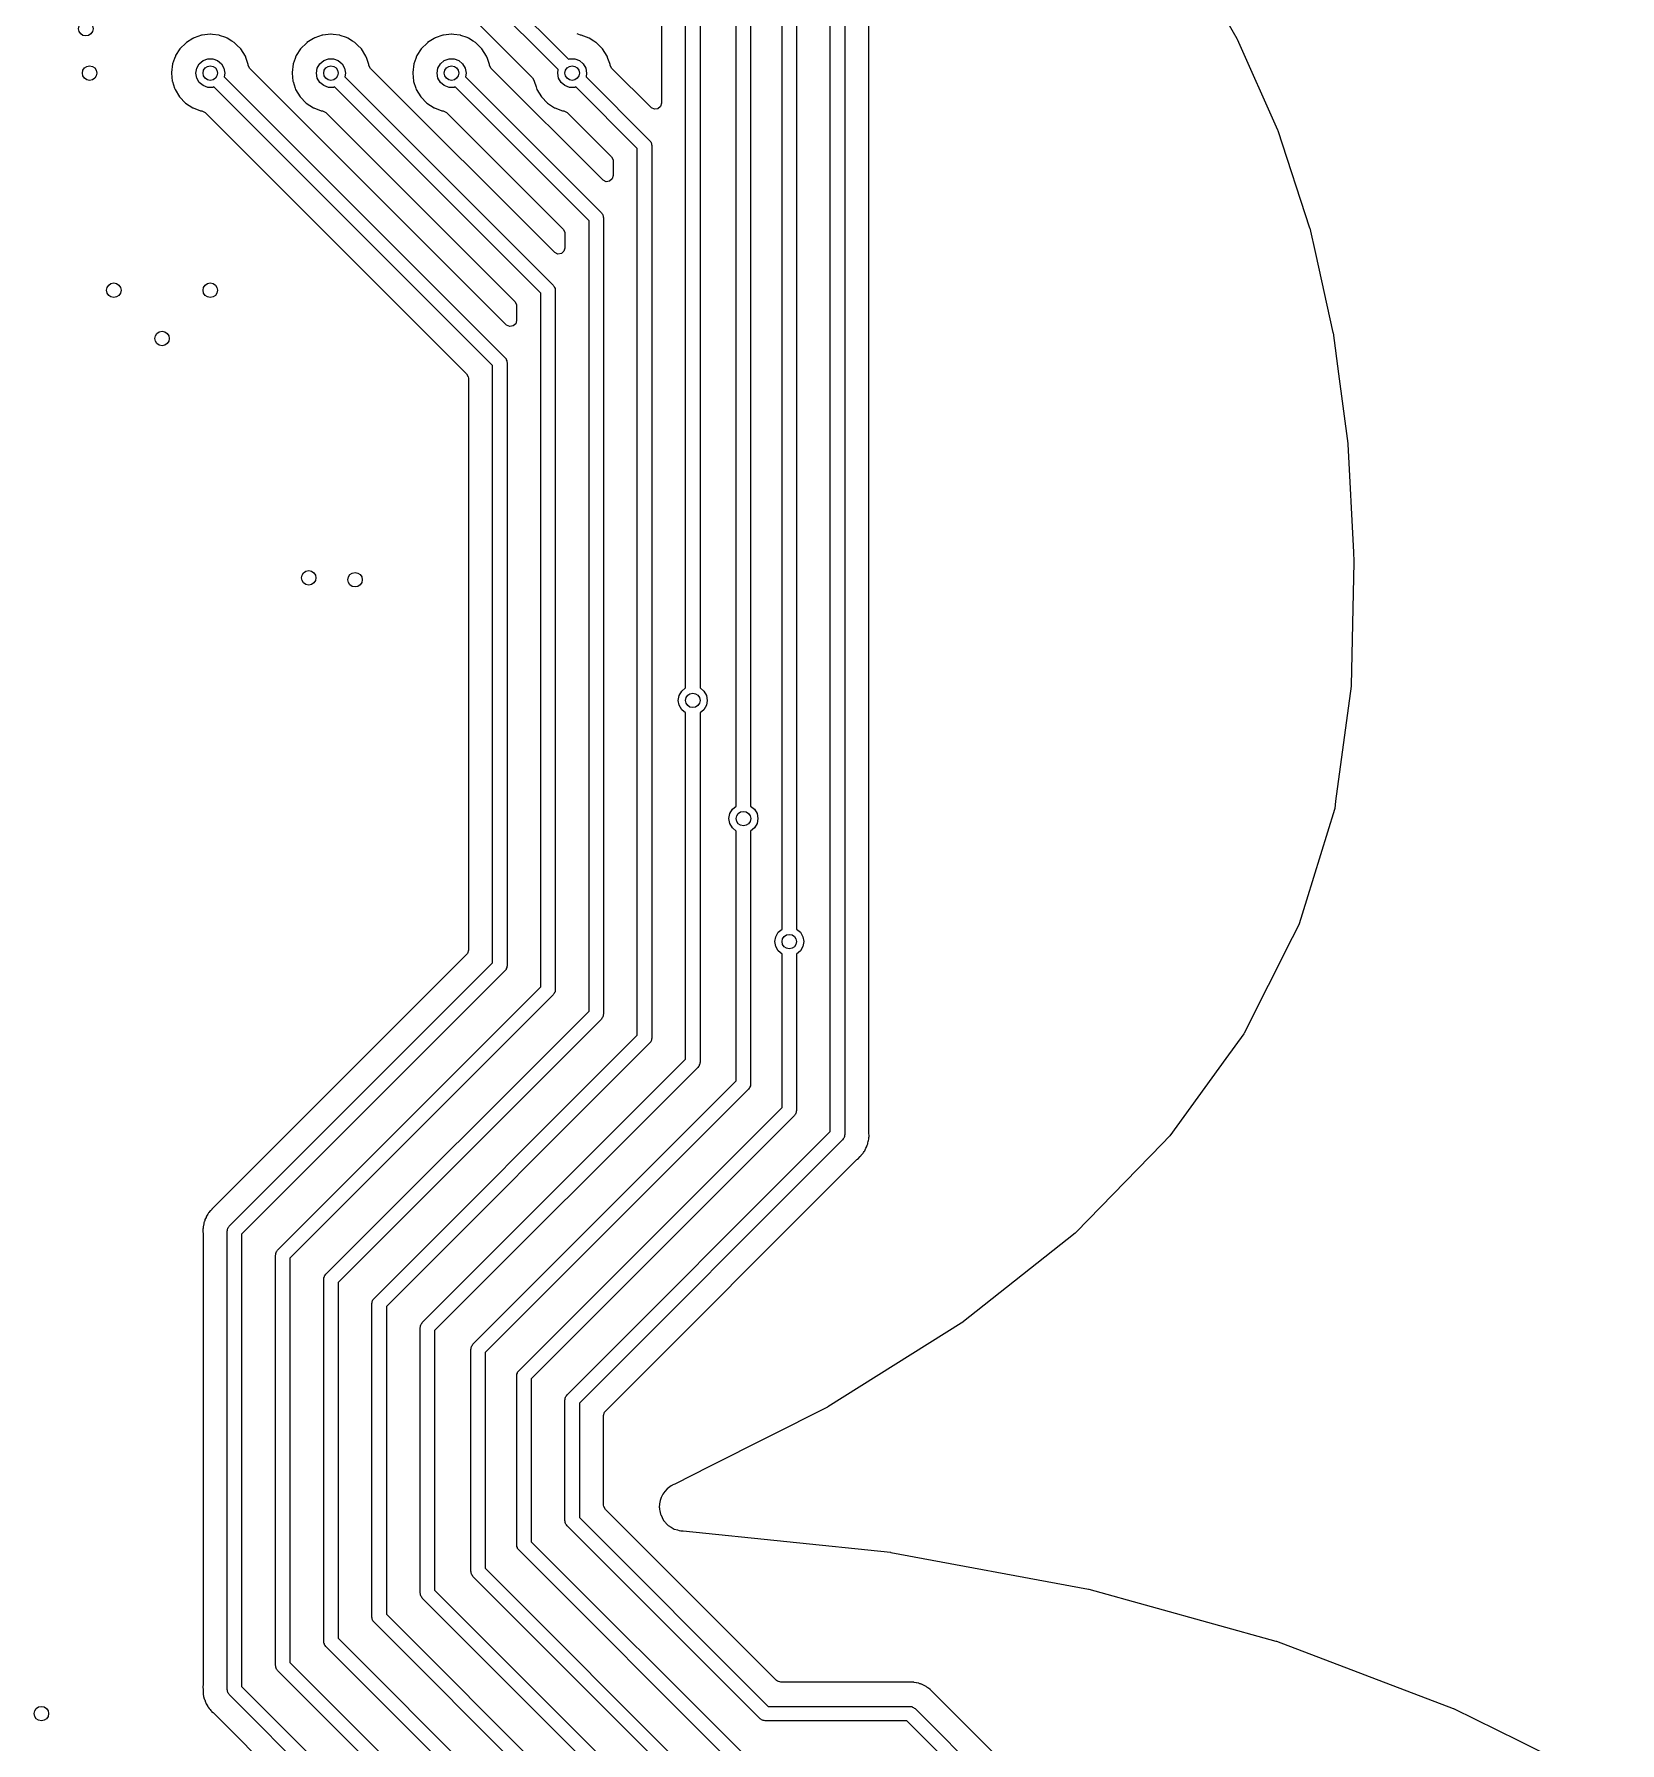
# Model space of a CAD drawing. Extents: x -3.92 to 3.92, y 0.02 to 7.83.
# Drawn here: x 1.333 to 2.627, y 5.685 to 7.079 of the extents above; entities that cross this region are included whole.
import ezdxf

# ---------------------------------------------------------------- set-up
doc = ezdxf.new("R2010")
doc.units = 0
doc.header["$MEASUREMENT"] = 0
doc.layers.add('BLACK', color=7, linetype='CONTINUOUS')

msp = doc.modelspace()

# ---------------------------------------------------------------- linework, layer by layer
at = {"layer": 'BLACK', "linetype": 'CONTINUOUS'}
for p, q in [((1.98228, 6.18355), (1.98228, 7.3007)), ((1.99409, 7.30315), (1.99409, 6.1811)), ((2.0138, 6.18254), (2.0138, 7.29996)), ((1.76036, 7.05018), (1.53299, 7.27756)), ((1.53961, 7.28764), (1.7687, 7.05855)), ((1.52628, 7.2564), (1.73926, 7.04342)), ((1.94291, 6.34881), (1.94291, 7.24165)), ((1.95472, 7.24409), (1.95472, 6.34881)), ((1.90549, 6.44919), (1.90549, 7.18064)), ((1.9173, 7.18309), (1.9173, 6.44919)), ((2.27422, 7.14423), (2.31405, 7.07548)), ((1.87598, 7.12598), (1.87598, 6.54566)), ((1.84447, 7.11332), (1.84447, 7.02262)), ((1.86417, 6.54566), (1.86417, 7.12354)), ((1.45637, 7.07176), (1.4518, 7.06729)), ((1.45665, 7.07204), (1.45637, 7.07176)), ((1.45685, 7.07224), (1.45665, 7.07204)), ((1.45665, 7.07204), (1.45665, 7.07204)), ((1.46213, 7.07548), (1.45685, 7.07224)), ((1.46264, 7.0758), (1.46213, 7.07548)), ((1.46287, 7.07594), (1.46264, 7.0758)), ((1.46264, 7.0758), (1.46264, 7.0758)), ((1.46314, 7.07603), (1.46287, 7.07594)), ((1.4693, 7.07813), (1.46314, 7.07603)), ((1.46314, 7.07603), (1.46314, 7.07603)), ((1.46957, 7.07822), (1.4693, 7.07813)), ((1.46984, 7.07825), (1.46957, 7.07822)), ((1.47632, 7.07893), (1.46984, 7.07825)), ((1.46984, 7.07825), (1.46984, 7.07825)), ((1.4766, 7.07896), (1.47632, 7.07893)), ((1.47632, 7.07893), (1.47632, 7.07893)), ((1.47831, 7.07875), (1.4766, 7.07896)), ((1.48334, 7.07815), (1.47831, 7.07875)), ((1.48335, 7.07815), (1.48334, 7.07815)), ((1.48362, 7.07812), (1.48335, 7.07815)), ((1.48388, 7.07803), (1.48362, 7.07812)), ((1.48911, 7.07617), (1.48388, 7.07803)), ((1.48388, 7.07803), (1.48388, 7.07803)), ((1.49028, 7.07575), (1.48911, 7.07617)), ((1.49397, 7.07341), (1.49028, 7.07575)), ((1.49582, 7.07224), (1.49397, 7.07341)), ((1.49625, 7.07196), (1.49582, 7.07224)), ((1.49645, 7.07176), (1.49625, 7.07196)), ((1.49807, 7.07013), (1.49645, 7.07176)), ((1.49645, 7.07176), (1.49645, 7.07176)), ((1.50123, 7.06694), (1.49807, 7.07013)), ((1.5548, 7.07176), (1.55023, 7.06729)), ((1.55508, 7.07204), (1.5548, 7.07176)), ((1.55528, 7.07224), (1.55508, 7.07204)), ((1.55508, 7.07204), (1.55508, 7.07204)), ((1.56055, 7.07548), (1.55528, 7.07224)), ((1.56106, 7.0758), (1.56055, 7.07548)), ((1.5613, 7.07594), (1.56106, 7.0758)), ((1.56106, 7.0758), (1.56106, 7.0758)), ((1.56156, 7.07603), (1.5613, 7.07594)), ((1.56773, 7.07813), (1.56156, 7.07603)), ((1.56156, 7.07603), (1.56156, 7.07603)), ((1.56799, 7.07822), (1.56773, 7.07813)), ((1.56827, 7.07825), (1.56799, 7.07822)), ((1.57475, 7.07893), (1.56827, 7.07825)), ((1.56827, 7.07825), (1.56827, 7.07825)), ((1.57502, 7.07896), (1.57475, 7.07893)), ((1.57475, 7.07893), (1.57475, 7.07893)), ((1.57674, 7.07875), (1.57502, 7.07896)), ((1.58177, 7.07815), (1.57674, 7.07875)), ((1.58205, 7.07812), (1.58177, 7.07815)), ((1.58177, 7.07815), (1.58177, 7.07815)), ((1.58231, 7.07803), (1.58205, 7.07812)), ((1.58753, 7.07617), (1.58231, 7.07803)), ((1.58231, 7.07803), (1.58231, 7.07803)), ((1.58871, 7.07575), (1.58753, 7.07617)), ((1.5924, 7.07341), (1.58871, 7.07575)), ((1.59424, 7.07224), (1.5924, 7.07341)), ((1.59468, 7.07196), (1.59424, 7.07224)), ((1.59487, 7.07176), (1.59468, 7.07196)), ((1.5965, 7.07013), (1.59487, 7.07176)), ((1.59487, 7.07176), (1.59487, 7.07176)), ((1.59966, 7.06694), (1.5965, 7.07013)), ((1.65322, 7.07176), (1.64865, 7.06729)), ((1.6535, 7.07204), (1.65322, 7.07176)), ((1.6537, 7.07224), (1.6535, 7.07204)), ((1.6535, 7.07204), (1.6535, 7.07204)), ((1.65898, 7.07548), (1.6537, 7.07224)), ((1.65949, 7.0758), (1.65898, 7.07548)), ((1.65972, 7.07594), (1.65949, 7.0758)), ((1.65949, 7.0758), (1.65949, 7.0758)), ((1.65999, 7.07603), (1.65972, 7.07594)), ((1.66616, 7.07813), (1.65999, 7.07603)), ((1.65999, 7.07603), (1.65999, 7.07603)), ((1.66642, 7.07822), (1.66616, 7.07813)), ((1.66669, 7.07825), (1.66642, 7.07822)), ((1.67317, 7.07893), (1.66669, 7.07825)), ((1.66669, 7.07825), (1.66669, 7.07825)), ((1.67345, 7.07896), (1.67317, 7.07893)), ((1.67317, 7.07893), (1.67317, 7.07893)), ((1.67516, 7.07875), (1.67345, 7.07896)), ((1.6802, 7.07815), (1.67516, 7.07875)), ((1.68047, 7.07812), (1.6802, 7.07815)), ((1.6802, 7.07815), (1.6802, 7.07815)), ((1.68073, 7.07803), (1.68047, 7.07812)), ((1.68596, 7.07617), (1.68073, 7.07803)), ((1.68073, 7.07803), (1.68073, 7.07803)), ((1.68713, 7.07575), (1.68596, 7.07617)), ((1.69082, 7.07341), (1.68713, 7.07575)), ((1.69267, 7.07224), (1.69082, 7.07341)), ((1.6931, 7.07196), (1.69267, 7.07224)), ((1.6933, 7.07176), (1.6931, 7.07196)), ((1.69492, 7.07013), (1.6933, 7.07176)), ((1.6933, 7.07176), (1.6933, 7.07176)), ((1.69808, 7.06694), (1.69492, 7.07013)), ((1.77844, 7.07818), (1.77587, 7.07927)), ((1.77862, 7.07815), (1.77844, 7.07818)), ((1.7789, 7.07812), (1.77862, 7.07815)), ((1.77862, 7.07815), (1.77862, 7.07815)), ((1.78556, 7.07575), (1.7789, 7.07812)), ((1.78925, 7.07341), (1.78556, 7.07575)), ((1.79109, 7.07224), (1.78925, 7.07341)), ((1.79153, 7.07196), (1.79109, 7.07224)), ((1.79172, 7.07176), (1.79153, 7.07196)), ((1.79335, 7.07013), (1.79172, 7.07176)), ((1.79172, 7.07176), (1.79172, 7.07176)), ((1.79651, 7.06694), (1.79335, 7.07013)), ((2.31405, 7.07548), (2.31429, 7.07501)), ((2.31429, 7.07501), (2.34719, 7.00096)), ((1.44555, 7.0547), (1.44467, 7.04769)), ((1.44717, 7.05914), (1.44555, 7.0547)), ((1.44788, 7.06109), (1.44717, 7.05914)), ((1.44797, 7.06135), (1.44788, 7.06109)), ((1.44788, 7.06109), (1.44788, 7.06109)), ((1.44812, 7.06158), (1.44797, 7.06135)), ((1.45165, 7.06706), (1.44812, 7.06158)), ((1.4518, 7.06729), (1.45165, 7.06706)), ((1.45165, 7.06706), (1.45165, 7.06706)), ((1.46528, 7.05128), (1.46733, 7.05484)), ((1.46733, 7.05484), (1.47047, 7.05747)), ((1.47047, 7.05747), (1.47433, 7.05888)), ((1.47433, 7.05888), (1.47843, 7.05888)), ((1.47843, 7.05888), (1.48228, 7.05747)), ((1.48228, 7.05747), (1.48543, 7.05484)), ((1.48543, 7.05484), (1.48748, 7.05128)), ((1.50498, 7.06095), (1.50123, 7.06694)), ((1.50561, 7.05914), (1.50498, 7.06095)), ((1.50706, 7.05496), (1.50561, 7.05914)), ((1.5073, 7.05427), (1.50706, 7.05496)), ((1.54398, 7.0547), (1.54309, 7.04769)), ((1.54559, 7.05914), (1.54398, 7.0547)), ((1.5463, 7.06109), (1.54559, 7.05914)), ((1.5464, 7.06135), (1.5463, 7.06109)), ((1.5463, 7.06109), (1.5463, 7.06109)), ((1.54655, 7.06158), (1.5464, 7.06135)), ((1.55008, 7.06706), (1.54655, 7.06158)), ((1.55023, 7.06729), (1.55008, 7.06706)), ((1.55008, 7.06706), (1.55008, 7.06706)), ((1.5637, 7.05128), (1.56576, 7.05484)), ((1.56576, 7.05484), (1.5689, 7.05747)), ((1.5689, 7.05747), (1.57275, 7.05888)), ((1.57275, 7.05888), (1.57685, 7.05888)), ((1.57685, 7.05888), (1.58071, 7.05747)), ((1.58071, 7.05747), (1.58385, 7.05484)), ((1.58385, 7.05484), (1.5859, 7.05128)), ((1.6034, 7.06095), (1.59966, 7.06694)), ((1.60403, 7.05914), (1.6034, 7.06095)), ((1.60549, 7.05496), (1.60403, 7.05914)), ((1.60573, 7.05427), (1.60549, 7.05496)), ((1.6424, 7.0547), (1.64152, 7.04769)), ((1.64402, 7.05914), (1.6424, 7.0547)), ((1.64473, 7.06109), (1.64402, 7.05914)), ((1.64482, 7.06135), (1.64473, 7.06109)), ((1.64473, 7.06109), (1.64473, 7.06109)), ((1.64497, 7.06158), (1.64482, 7.06135)), ((1.6485, 7.06706), (1.64497, 7.06158)), ((1.64865, 7.06729), (1.6485, 7.06706)), ((1.6485, 7.06706), (1.6485, 7.06706)), ((1.66213, 7.05128), (1.66418, 7.05484)), ((1.66418, 7.05484), (1.66732, 7.05747)), ((1.66732, 7.05747), (1.67118, 7.05888)), ((1.67118, 7.05888), (1.67528, 7.05888)), ((1.67528, 7.05888), (1.67913, 7.05747)), ((1.67913, 7.05747), (1.68228, 7.05484)), ((1.68228, 7.05484), (1.68433, 7.05128)), ((1.70183, 7.06095), (1.69808, 7.06694)), ((1.70246, 7.05914), (1.70183, 7.06095)), ((1.70391, 7.05496), (1.70246, 7.05914)), ((1.70416, 7.05427), (1.70391, 7.05496)), ((1.7687, 7.05855), (1.7696, 7.05888)), ((1.7696, 7.05888), (1.7737, 7.05888)), ((1.7737, 7.05888), (1.77756, 7.05747)), ((1.77756, 7.05747), (1.7807, 7.05484)), ((1.7807, 7.05484), (1.78275, 7.05128)), ((1.80026, 7.06095), (1.79651, 7.06694)), ((1.80089, 7.05914), (1.80026, 7.06095)), ((1.80234, 7.05496), (1.80089, 7.05914)), ((1.80258, 7.05427), (1.80234, 7.05496)), ((1.44467, 7.04769), (1.44469, 7.04741)), ((1.44469, 7.04741), (1.44469, 7.04741)), ((1.44469, 7.04741), (1.44472, 7.04714)), ((1.44472, 7.04714), (1.44536, 7.04065)), ((1.44536, 7.04065), (1.44544, 7.04039)), ((1.46457, 7.04724), (1.46528, 7.05128)), ((1.46528, 7.0432), (1.46457, 7.04724)), ((1.46733, 7.03965), (1.46528, 7.0432)), ((1.48748, 7.05128), (1.48819, 7.04724)), ((1.48819, 7.04724), (1.48767, 7.0443)), ((1.48767, 7.0443), (1.71677, 6.8152)), ((1.50734, 7.054), (1.5073, 7.05427)), ((1.50734, 7.05396), (1.50734, 7.054)), ((1.50741, 7.05354), (1.50734, 7.05396)), ((1.50875, 7.05109), (1.50741, 7.05354)), ((1.71789, 6.84195), (1.50875, 7.05109)), ((1.54309, 7.04769), (1.54312, 7.04741)), ((1.54312, 7.04741), (1.54312, 7.04741)), ((1.54312, 7.04741), (1.54314, 7.04714)), ((1.54314, 7.04714), (1.54378, 7.04065)), ((1.54378, 7.04065), (1.54387, 7.04039)), ((1.56299, 7.04724), (1.5637, 7.05128)), ((1.5637, 7.0432), (1.56299, 7.04724)), ((1.56576, 7.03965), (1.5637, 7.0432)), ((1.5859, 7.05128), (1.58661, 7.04724)), ((1.58661, 7.04724), (1.5861, 7.0443)), ((1.5861, 7.0443), (1.75614, 6.87425)), ((1.60576, 7.054), (1.60573, 7.05427)), ((1.60577, 7.05396), (1.60576, 7.054)), ((1.60584, 7.05354), (1.60577, 7.05396)), ((1.60718, 7.05109), (1.60584, 7.05354)), ((1.75726, 6.90101), (1.60718, 7.05109)), ((1.64152, 7.04769), (1.64154, 7.04741)), ((1.64154, 7.04741), (1.64154, 7.04741)), ((1.64154, 7.04741), (1.64157, 7.04714)), ((1.64157, 7.04714), (1.64221, 7.04065)), ((1.64221, 7.04065), (1.64229, 7.04039)), ((1.66142, 7.04724), (1.66213, 7.05128)), ((1.66213, 7.0432), (1.66142, 7.04724)), ((1.66418, 7.03965), (1.66213, 7.0432)), ((1.68433, 7.05128), (1.68504, 7.04724)), ((1.68504, 7.04724), (1.68452, 7.0443)), ((1.68452, 7.0443), (1.79551, 6.93331)), ((1.70419, 7.054), (1.70416, 7.05427)), ((1.7042, 7.05396), (1.70419, 7.054)), ((1.70426, 7.05354), (1.7042, 7.05396)), ((1.7056, 7.05109), (1.70426, 7.05354)), ((1.79663, 6.96006), (1.7056, 7.05109)), ((1.73926, 7.04342), (1.7406, 7.04095)), ((1.7406, 7.04095), (1.7406, 7.04093)), ((1.7406, 7.04093), (1.74063, 7.04065)), ((1.74063, 7.04065), (1.74219, 7.03598)), ((1.75984, 7.04724), (1.76036, 7.05018)), ((1.76055, 7.0432), (1.75984, 7.04724)), ((1.76261, 7.03965), (1.76055, 7.0432)), ((1.78275, 7.05128), (1.78346, 7.04724)), ((1.78346, 7.04724), (1.78295, 7.0443)), ((1.78295, 7.0443), (1.83488, 6.99236)), ((1.80261, 7.054), (1.80258, 7.05427)), ((1.80262, 7.05396), (1.80261, 7.054)), ((1.80269, 7.05354), (1.80262, 7.05396)), ((1.80403, 7.05109), (1.80269, 7.05354)), ((1.836, 7.01912), (1.80403, 7.05109)), ((1.44544, 7.04039), (1.44544, 7.04039)), ((1.44544, 7.04039), (1.44724, 7.035)), ((1.44724, 7.035), (1.44759, 7.03394)), ((1.44759, 7.03394), (1.45125, 7.02789)), ((1.45125, 7.02789), (1.45616, 7.02281)), ((1.47047, 7.03702), (1.46733, 7.03965)), ((1.47433, 7.03561), (1.47047, 7.03702)), ((1.47843, 7.03561), (1.47433, 7.03561)), ((1.47933, 7.03594), (1.47843, 7.03561)), ((1.70669, 6.80858), (1.47933, 7.03594)), ((1.54387, 7.04039), (1.54387, 7.04039)), ((1.54387, 7.04039), (1.54566, 7.035)), ((1.54566, 7.035), (1.54601, 7.03394)), ((1.54601, 7.03394), (1.54968, 7.02789)), ((1.54968, 7.02789), (1.55459, 7.02281)), ((1.5689, 7.03702), (1.56576, 7.03965)), ((1.57275, 7.03561), (1.5689, 7.03702)), ((1.57685, 7.03561), (1.57275, 7.03561)), ((1.57776, 7.03594), (1.57685, 7.03561)), ((1.74606, 6.86763), (1.57776, 7.03594)), ((1.64229, 7.04039), (1.64229, 7.04039)), ((1.64229, 7.04039), (1.64409, 7.035)), ((1.64409, 7.035), (1.64444, 7.03394)), ((1.64444, 7.03394), (1.6481, 7.02789)), ((1.6481, 7.02789), (1.65301, 7.02281)), ((1.66732, 7.03702), (1.66418, 7.03965)), ((1.67118, 7.03561), (1.66732, 7.03702)), ((1.67528, 7.03561), (1.67118, 7.03561)), ((1.67618, 7.03594), (1.67528, 7.03561)), ((1.78543, 6.92669), (1.67618, 7.03594)), ((1.74219, 7.03598), (1.74251, 7.035)), ((1.74251, 7.035), (1.74286, 7.03394)), ((1.74286, 7.03394), (1.74653, 7.02789)), ((1.74653, 7.02789), (1.75144, 7.02281)), ((1.76575, 7.03702), (1.76261, 7.03965)), ((1.7696, 7.03561), (1.76575, 7.03702)), ((1.7737, 7.03561), (1.7696, 7.03561)), ((1.77461, 7.03594), (1.7737, 7.03561)), ((1.8248, 6.98574), (1.77461, 7.03594)), ((1.45616, 7.02281), (1.46208, 7.01894)), ((1.46208, 7.01894), (1.46234, 7.01884)), ((1.46234, 7.01884), (1.46845, 7.01657)), ((1.46845, 7.01657), (1.46845, 7.01657)), ((1.46845, 7.01657), (1.46871, 7.01647)), ((1.46871, 7.01647), (1.46898, 7.01643)), ((1.46898, 7.01643), (1.46898, 7.01643)), ((1.46898, 7.01643), (1.46961, 7.01635)), ((1.46961, 7.01635), (1.47217, 7.01521)), ((1.47217, 7.01521), (1.47246, 7.01494)), ((1.47246, 7.01494), (1.68554, 6.80187)), ((1.55459, 7.02281), (1.5605, 7.01894)), ((1.5605, 7.01894), (1.56076, 7.01884)), ((1.56076, 7.01884), (1.56687, 7.01657)), ((1.56687, 7.01657), (1.56687, 7.01657)), ((1.56687, 7.01657), (1.56713, 7.01647)), ((1.56713, 7.01647), (1.56741, 7.01643)), ((1.56741, 7.01643), (1.56741, 7.01643)), ((1.56741, 7.01643), (1.56804, 7.01635)), ((1.56804, 7.01635), (1.57059, 7.01521)), ((1.57059, 7.01521), (1.57089, 7.01494)), ((1.57089, 7.01494), (1.72491, 6.86092)), ((1.65301, 7.02281), (1.65893, 7.01894)), ((1.65893, 7.01894), (1.65919, 7.01884)), ((1.65919, 7.01884), (1.6653, 7.01657)), ((1.6653, 7.01657), (1.6653, 7.01657)), ((1.6653, 7.01657), (1.66556, 7.01647)), ((1.66556, 7.01647), (1.66583, 7.01643)), ((1.66583, 7.01643), (1.66583, 7.01643)), ((1.66583, 7.01643), (1.66646, 7.01635)), ((1.66646, 7.01635), (1.66902, 7.01521)), ((1.66902, 7.01521), (1.66931, 7.01494)), ((1.66931, 7.01494), (1.76428, 6.91998)), ((1.75144, 7.02281), (1.75735, 7.01894)), ((1.75735, 7.01894), (1.75761, 7.01884)), ((1.75761, 7.01884), (1.76372, 7.01657)), ((1.76372, 7.01657), (1.76372, 7.01657)), ((1.76372, 7.01657), (1.76398, 7.01647)), ((1.76398, 7.01647), (1.76426, 7.01643)), ((1.76426, 7.01643), (1.76426, 7.01643)), ((1.76426, 7.01643), (1.76489, 7.01635)), ((1.76489, 7.01635), (1.76744, 7.01521)), ((1.76744, 7.01521), (1.76774, 7.01494)), ((1.76774, 7.01494), (1.80365, 6.97903)), ((1.83626, 7.01887), (1.836, 7.01912)), ((1.8388, 7.01771), (1.83626, 7.01887)), ((1.84157, 7.01811), (1.8388, 7.01771)), ((1.84368, 7.01994), (1.84157, 7.01811)), ((1.84447, 7.02262), (1.84368, 7.01994)), ((2.34719, 7.00096), (2.34737, 7.00049)), ((2.34737, 7.00049), (2.37333, 6.92107)), ((1.8248, 6.26229), (1.8248, 6.98574)), ((1.83488, 6.99236), (1.83527, 6.99169)), ((1.83527, 6.99169), (1.83582, 6.99114)), ((1.83582, 6.99114), (1.83602, 6.99039)), ((1.83602, 6.99039), (1.83641, 6.98972)), ((1.83641, 6.98972), (1.83641, 6.98894)), ((1.83641, 6.98894), (1.83661, 6.98819)), ((1.83661, 6.98819), (1.83661, 6.25984)), ((1.80365, 6.97903), (1.80499, 6.97658)), ((1.80499, 6.97658), (1.8051, 6.97553)), ((1.8051, 6.97553), (1.8051, 6.96357)), ((1.79689, 6.95982), (1.79663, 6.96006)), ((1.79943, 6.95866), (1.79689, 6.95982)), ((1.8022, 6.95906), (1.79943, 6.95866)), ((1.80431, 6.96089), (1.8022, 6.95906)), ((1.8051, 6.96357), (1.80431, 6.96089)), ((1.79551, 6.93331), (1.7959, 6.93264)), ((1.7959, 6.93264), (1.79645, 6.93209)), ((1.79645, 6.93209), (1.79665, 6.93134)), ((1.79665, 6.93134), (1.79704, 6.93066)), ((1.79704, 6.93066), (1.79704, 6.92988)), ((1.79704, 6.92988), (1.79724, 6.92913)), ((1.79724, 6.92913), (1.79724, 6.27953)), ((1.76428, 6.91998), (1.76561, 6.91753)), ((1.76561, 6.91753), (1.76573, 6.91647)), ((1.76573, 6.91647), (1.76573, 6.90451)), ((1.78543, 6.28197), (1.78543, 6.92669)), ((2.37333, 6.92107), (2.37345, 6.92061)), ((2.37345, 6.92061), (2.37807, 6.89998)), ((1.76494, 6.90183), (1.76283, 6.9)), ((1.76573, 6.90451), (1.76494, 6.90183)), ((1.75752, 6.90076), (1.75726, 6.90101)), ((1.76006, 6.8996), (1.75752, 6.90076)), ((1.76283, 6.9), (1.76006, 6.8996)), ((2.37807, 6.89998), (2.39244, 6.83573)), ((1.75614, 6.87425), (1.75653, 6.87358)), ((1.75653, 6.87358), (1.75708, 6.87303)), ((1.72491, 6.86092), (1.72624, 6.85847)), ((1.74606, 6.30166), (1.74606, 6.86763)), ((1.75708, 6.87303), (1.75728, 6.87228)), ((1.75728, 6.87228), (1.75767, 6.87161)), ((1.75767, 6.87161), (1.75767, 6.87083)), ((1.75767, 6.87083), (1.75787, 6.87008)), ((1.75787, 6.87008), (1.75787, 6.29921)), ((1.72636, 6.84546), (1.72557, 6.84278)), ((1.72624, 6.85847), (1.72636, 6.85742)), ((1.72636, 6.85742), (1.72636, 6.84546)), ((1.71815, 6.84171), (1.71789, 6.84195)), ((1.72069, 6.84055), (1.71815, 6.84171)), ((1.72346, 6.84095), (1.72069, 6.84055)), ((1.72557, 6.84278), (1.72346, 6.84095)), ((2.39244, 6.83573), (2.39252, 6.8353)), ((2.39252, 6.8353), (2.39695, 6.80187)), ((1.70669, 6.32134), (1.70669, 6.80858)), ((1.71677, 6.8152), (1.71716, 6.81453)), ((1.71716, 6.81453), (1.71771, 6.81398)), ((1.71771, 6.81398), (1.71791, 6.81323)), ((1.71791, 6.81323), (1.7183, 6.81255)), ((1.7183, 6.81255), (1.7183, 6.81177)), ((1.7183, 6.81177), (1.7185, 6.81102)), ((1.7185, 6.81102), (1.7185, 6.3189)), ((1.68554, 6.80187), (1.68687, 6.79942)), ((1.68687, 6.79942), (1.68699, 6.79836)), ((1.68699, 6.79836), (1.68699, 6.33156)), ((2.39695, 6.80187), (2.4045, 6.74493)), ((2.4045, 6.74493), (2.40454, 6.74453)), ((2.40454, 6.74453), (2.40907, 6.65634)), ((2.40907, 6.65634), (2.40947, 6.64864)), ((2.40948, 6.64828), (2.40732, 6.54745)), ((2.40947, 6.64864), (2.40948, 6.64828)), ((1.85827, 6.53543), (1.85898, 6.53947)), ((1.85898, 6.53947), (1.86103, 6.54303)), ((1.86103, 6.54303), (1.86417, 6.54566)), ((1.87598, 6.54566), (1.87913, 6.54303)), ((1.87913, 6.54303), (1.88118, 6.53947)), ((1.88118, 6.53947), (1.88189, 6.53543)), ((2.40728, 6.54689), (2.39462, 6.45311)), ((2.40732, 6.54745), (2.40728, 6.54689)), ((1.85898, 6.53139), (1.85827, 6.53543)), ((1.86103, 6.52784), (1.85898, 6.53139)), ((1.86417, 6.5252), (1.86103, 6.52784)), ((1.86417, 6.2426), (1.86417, 6.5252)), ((1.87913, 6.52784), (1.87598, 6.5252)), ((1.87598, 6.5252), (1.87598, 6.24016)), ((1.88118, 6.53139), (1.87913, 6.52784)), ((1.88189, 6.53543), (1.88118, 6.53139)), ((1.89959, 6.43896), (1.9003, 6.443)), ((1.9003, 6.443), (1.90235, 6.44655)), ((1.90235, 6.44655), (1.90549, 6.44919)), ((1.9173, 6.44919), (1.92045, 6.44655)), ((1.92045, 6.44655), (1.9225, 6.443)), ((1.9225, 6.443), (1.92321, 6.43896)), ((2.39365, 6.44649), (2.37076, 6.37237)), ((2.39383, 6.44729), (2.39365, 6.44649)), ((2.39462, 6.45311), (2.39383, 6.44729)), ((1.9003, 6.43492), (1.89959, 6.43896)), ((1.90235, 6.43137), (1.9003, 6.43492)), ((1.90549, 6.42873), (1.90235, 6.43137)), ((1.90549, 6.22487), (1.90549, 6.42873)), ((1.92045, 6.43137), (1.9173, 6.42873)), ((1.9173, 6.42873), (1.9173, 6.22242)), ((1.9225, 6.43492), (1.92045, 6.43137)), ((1.92321, 6.43896), (1.9225, 6.43492)), ((2.37076, 6.37237), (2.36478, 6.35298)), ((1.93772, 6.34262), (1.93977, 6.34617)), ((1.93977, 6.34617), (1.94291, 6.34881)), ((1.95472, 6.34881), (1.95787, 6.34617)), ((1.95787, 6.34617), (1.95992, 6.34262)), ((2.36447, 6.35222), (2.35911, 6.34159)), ((2.36478, 6.35298), (2.36447, 6.35222)), ((1.68699, 6.33156), (1.6862, 6.32888)), ((1.93701, 6.33858), (1.93772, 6.34262)), ((1.93772, 6.33454), (1.93701, 6.33858)), ((1.93977, 6.33099), (1.93772, 6.33454)), ((1.94291, 6.32835), (1.93977, 6.33099)), ((1.95787, 6.33099), (1.95472, 6.32835)), ((1.95992, 6.33454), (1.95787, 6.33099)), ((1.95992, 6.34262), (1.96063, 6.33858)), ((1.96063, 6.33858), (1.95992, 6.33454)), ((2.35911, 6.34159), (2.32001, 6.26396)), ((1.68554, 6.32805), (1.48021, 6.12273)), ((1.49189, 6.10654), (1.70669, 6.32134)), ((1.6862, 6.32888), (1.68554, 6.32805)), ((1.71771, 6.31594), (1.71716, 6.3154)), ((1.71791, 6.3167), (1.71771, 6.31594)), ((1.7183, 6.31737), (1.71791, 6.3167)), ((1.7185, 6.3189), (1.7183, 6.31815)), ((1.7183, 6.31815), (1.7183, 6.31737)), ((1.94291, 6.20323), (1.94291, 6.32835)), ((1.95472, 6.32835), (1.95472, 6.20079)), ((1.71677, 6.31472), (1.50197, 6.09992)), ((1.53126, 6.08685), (1.74606, 6.30166)), ((1.71716, 6.3154), (1.71677, 6.31472)), ((1.75614, 6.29504), (1.54134, 6.08023)), ((1.75653, 6.29571), (1.75614, 6.29504)), ((1.75708, 6.29626), (1.75653, 6.29571)), ((1.75728, 6.29701), (1.75708, 6.29626)), ((1.75767, 6.29768), (1.75728, 6.29701)), ((1.75787, 6.29921), (1.75767, 6.29846)), ((1.75767, 6.29846), (1.75767, 6.29768)), ((1.57063, 6.06717), (1.78543, 6.28197)), ((1.79551, 6.27535), (1.58071, 6.06055)), ((1.7959, 6.27603), (1.79551, 6.27535)), ((1.79645, 6.27657), (1.7959, 6.27603)), ((1.79665, 6.27733), (1.79645, 6.27657)), ((1.79704, 6.278), (1.79665, 6.27733)), ((1.79724, 6.27953), (1.79704, 6.27878)), ((1.79704, 6.27878), (1.79704, 6.278)), ((1.61, 6.04748), (1.8248, 6.26229)), ((1.83661, 6.25984), (1.83641, 6.25909)), ((2.3196, 6.26329), (2.30507, 6.2432)), ((2.32001, 6.26396), (2.3196, 6.26329)), ((1.83488, 6.25567), (1.62008, 6.04086)), ((1.83527, 6.25634), (1.83488, 6.25567)), ((1.83582, 6.25689), (1.83527, 6.25634)), ((1.83602, 6.25764), (1.83582, 6.25689)), ((1.83641, 6.25831), (1.83602, 6.25764)), ((1.83641, 6.25909), (1.83641, 6.25831)), ((1.64937, 6.0278), (1.86417, 6.2426)), ((1.87425, 6.23598), (1.65945, 6.02118)), ((1.87464, 6.23665), (1.87425, 6.23598)), ((1.87519, 6.2372), (1.87464, 6.23665)), ((1.87539, 6.23796), (1.87519, 6.2372)), ((1.87578, 6.23863), (1.87539, 6.23796)), ((1.87598, 6.24016), (1.87578, 6.23941)), ((1.87578, 6.23941), (1.87578, 6.23863)), ((2.30507, 6.2432), (2.25936, 6.18005)), ((1.69069, 6.01006), (1.90549, 6.22487)), ((1.91557, 6.21825), (1.70077, 6.00344)), ((1.91596, 6.21892), (1.91557, 6.21825)), ((1.91651, 6.21947), (1.91596, 6.21892)), ((1.91671, 6.22022), (1.91651, 6.21947)), ((1.9171, 6.22089), (1.91671, 6.22022)), ((1.9173, 6.22242), (1.9171, 6.22167)), ((1.9171, 6.22167), (1.9171, 6.22089)), ((1.72811, 5.98843), (1.94291, 6.20323)), ((1.95299, 6.19661), (1.73819, 5.98181)), ((1.95338, 6.19728), (1.95299, 6.19661)), ((1.95393, 6.19783), (1.95338, 6.19728)), ((1.95413, 6.19859), (1.95393, 6.19783)), ((1.95452, 6.19926), (1.95413, 6.19859)), ((1.95472, 6.20079), (1.95452, 6.20004)), ((1.95452, 6.20004), (1.95452, 6.19926)), ((1.76748, 5.96874), (1.98228, 6.18355)), ((1.99236, 6.17693), (1.77756, 5.96212)), ((1.99275, 6.1776), (1.99236, 6.17693)), ((1.9933, 6.17815), (1.99275, 6.1776)), ((1.9935, 6.1789), (1.9933, 6.17815)), ((1.99389, 6.17957), (1.9935, 6.1789)), ((1.99409, 6.1811), (1.99389, 6.18035)), ((1.99389, 6.18035), (1.99389, 6.17957)), ((2.01326, 6.17567), (2.01335, 6.17613)), ((2.01335, 6.17613), (2.01372, 6.17756)), ((2.01372, 6.17756), (2.0138, 6.17787)), ((2.01372, 6.17756), (2.01372, 6.17756)), ((2.01382, 6.18208), (2.0138, 6.18254)), ((2.0138, 6.1787), (2.01386, 6.17947)), ((2.0138, 6.17787), (2.0138, 6.1787)), ((2.01399, 6.18029), (2.01382, 6.18208)), ((2.01386, 6.17947), (2.01394, 6.17998)), ((2.01394, 6.17998), (2.01399, 6.18029)), ((2.25889, 6.1795), (2.25344, 6.1739)), ((2.25936, 6.18005), (2.25889, 6.1795)), ((2.00464, 6.16121), (2.00653, 6.16322)), ((2.00653, 6.16322), (2.00664, 6.16333)), ((2.00664, 6.16333), (2.00744, 6.16413)), ((2.00744, 6.16413), (2.00754, 6.16427)), ((2.00754, 6.16427), (2.00785, 6.16462)), ((2.00785, 6.16462), (2.00886, 6.1657)), ((2.00886, 6.1657), (2.00907, 6.16593)), ((2.00907, 6.16593), (2.00947, 6.16666)), ((2.00947, 6.16666), (2.0099, 6.16731)), ((2.0099, 6.16731), (2.01022, 6.16772)), ((2.01022, 6.16772), (2.01041, 6.16796)), ((2.01022, 6.16772), (2.01022, 6.16772)), ((2.01041, 6.16796), (2.01112, 6.16961)), ((2.01112, 6.16961), (2.01133, 6.17003)), ((2.01133, 6.17003), (2.01204, 6.17133)), ((2.01204, 6.17133), (2.01219, 6.1716)), ((2.01204, 6.17133), (2.01204, 6.17133)), ((2.01219, 6.1716), (2.0124, 6.1724)), ((2.0124, 6.1724), (2.01265, 6.17314)), ((2.01265, 6.17314), (2.01285, 6.17361)), ((2.01285, 6.17361), (2.01298, 6.1739)), ((2.01298, 6.1739), (2.01303, 6.17421)), ((2.01303, 6.17421), (2.01326, 6.17567)), ((2.01303, 6.17421), (2.01303, 6.17421)), ((2.25344, 6.1739), (2.18262, 6.10121)), ((1.79872, 5.95541), (2.00404, 6.16074)), ((2.00404, 6.16074), (2.00438, 6.16105)), ((2.00438, 6.16105), (2.00464, 6.16121)), ((1.47939, 6.12202), (1.47772, 6.12024)), ((1.4794, 6.12202), (1.47939, 6.12202)), ((1.47961, 6.12225), (1.4794, 6.12202)), ((1.47987, 6.12242), (1.47961, 6.12225)), ((1.48021, 6.12273), (1.47987, 6.12242)), ((1.4709, 6.10734), (1.47053, 6.1059)), ((1.47099, 6.10779), (1.4709, 6.10734)), ((1.47123, 6.10926), (1.47099, 6.10779)), ((1.47127, 6.10956), (1.47123, 6.10926)), ((1.4714, 6.10985), (1.47127, 6.10956)), ((1.4716, 6.11032), (1.4714, 6.10985)), ((1.4714, 6.10985), (1.4714, 6.10985)), ((1.47186, 6.11106), (1.4716, 6.11032)), ((1.47198, 6.11156), (1.47186, 6.11106)), ((1.47206, 6.11186), (1.47198, 6.11156)), ((1.47198, 6.11156), (1.47198, 6.11156)), ((1.47293, 6.11344), (1.47206, 6.11186)), ((1.47313, 6.11386), (1.47293, 6.11344)), ((1.47341, 6.11451), (1.47313, 6.11386)), ((1.47384, 6.1155), (1.47341, 6.11451)), ((1.47435, 6.11616), (1.47384, 6.1155)), ((1.47478, 6.11681), (1.47435, 6.11616)), ((1.47503, 6.11726), (1.47478, 6.11681)), ((1.47518, 6.11754), (1.47503, 6.11726)), ((1.47641, 6.11884), (1.47518, 6.11754)), ((1.47671, 6.1192), (1.47641, 6.11884)), ((1.47672, 6.11921), (1.47671, 6.1192)), ((1.47681, 6.11933), (1.47672, 6.11921)), ((1.47672, 6.11921), (1.47672, 6.11921)), ((1.47761, 6.12013), (1.47681, 6.11933)), ((1.47772, 6.12024), (1.47761, 6.12013)), ((1.4915, 6.10586), (1.49189, 6.10654)), ((1.47039, 6.10399), (1.47026, 6.10317)), ((1.47026, 6.10317), (1.47029, 6.10286)), ((1.47029, 6.10286), (1.47043, 6.10139)), ((1.47045, 6.10477), (1.47039, 6.10399)), ((1.47043, 6.10139), (1.47045, 6.10092)), ((1.47053, 6.1059), (1.47045, 6.1056)), ((1.47045, 6.1056), (1.47045, 6.10477)), ((1.47045, 6.10092), (1.47045, 5.73154)), ((1.47053, 6.1059), (1.47053, 6.1059)), ((1.49016, 6.10236), (1.49036, 6.10311)), ((1.49016, 5.72835), (1.49016, 6.10236)), ((1.49036, 6.10389), (1.49075, 6.10456)), ((1.49036, 6.10311), (1.49036, 6.10389)), ((1.49075, 6.10456), (1.49095, 6.10531)), ((1.49095, 6.10531), (1.4915, 6.10586)), ((1.50197, 6.09992), (1.50197, 5.73079)), ((2.18215, 6.10078), (2.08964, 6.02747)), ((2.18262, 6.10121), (2.18215, 6.10078)), ((1.52953, 6.08268), (1.52973, 6.08343)), ((1.52953, 5.74803), (1.52953, 6.08268)), ((1.52973, 6.08421), (1.53012, 6.08488)), ((1.52973, 6.08343), (1.52973, 6.08421)), ((1.53012, 6.08488), (1.53032, 6.08563)), ((1.53032, 6.08563), (1.53087, 6.08618)), ((1.53087, 6.08618), (1.53126, 6.08685)), ((1.54134, 6.08023), (1.54134, 5.75048)), ((1.5691, 6.06452), (1.56949, 6.06519)), ((1.56949, 6.06519), (1.56969, 6.06594)), ((1.56969, 6.06594), (1.57024, 6.06649)), ((1.57024, 6.06649), (1.57063, 6.06717)), ((1.5689, 6.06299), (1.5691, 6.06374)), ((1.5689, 5.76772), (1.5689, 6.06299)), ((1.5691, 6.06374), (1.5691, 6.06452)), ((1.58071, 6.06055), (1.58071, 5.77016)), ((1.60827, 6.04331), (1.60847, 6.04406)), ((1.60827, 5.7874), (1.60827, 6.04331)), ((1.60847, 6.04484), (1.60886, 6.04551)), ((1.60847, 6.04406), (1.60847, 6.04484)), ((1.60886, 6.04551), (1.60906, 6.04626)), ((1.60906, 6.04626), (1.60961, 6.04681)), ((1.60961, 6.04681), (1.61, 6.04748)), ((1.62008, 6.04086), (1.62008, 5.78985)), ((1.64764, 6.02362), (1.64784, 6.02437)), ((1.64764, 5.80709), (1.64764, 6.02362)), ((1.64784, 6.02515), (1.64823, 6.02582)), ((1.64784, 6.02437), (1.64784, 6.02515)), ((1.64823, 6.02582), (1.64843, 6.02657)), ((1.64843, 6.02657), (1.64898, 6.02712)), ((1.64898, 6.02712), (1.64937, 6.0278)), ((2.08919, 6.02715), (1.98032, 5.95891)), ((2.08964, 6.02747), (2.08919, 6.02715)), ((1.65945, 6.02118), (1.65945, 5.80953)), ((1.68955, 6.00809), (1.68975, 6.00884)), ((1.68975, 6.00884), (1.6903, 6.00939)), ((1.6903, 6.00939), (1.69069, 6.01006)), ((1.68896, 6.00589), (1.68916, 6.00664)), ((1.68896, 5.82482), (1.68896, 6.00589)), ((1.68916, 6.00742), (1.68955, 6.00809)), ((1.68916, 6.00664), (1.68916, 6.00742)), ((1.70077, 6.00344), (1.70077, 5.82727)), ((1.72638, 5.98425), (1.72658, 5.985)), ((1.72638, 5.84646), (1.72638, 5.98425)), ((1.72658, 5.98578), (1.72697, 5.98645)), ((1.72658, 5.985), (1.72658, 5.98578)), ((1.72697, 5.98645), (1.72717, 5.9872)), ((1.72717, 5.9872), (1.72772, 5.98775)), ((1.72772, 5.98775), (1.72811, 5.98843)), ((1.73819, 5.98181), (1.73819, 5.8489)), ((1.76634, 5.96677), (1.76654, 5.96752)), ((1.76654, 5.96752), (1.76709, 5.96807)), ((1.76709, 5.96807), (1.76748, 5.96874)), ((1.76575, 5.96457), (1.76595, 5.96532)), ((1.76575, 5.86614), (1.76575, 5.96457)), ((1.76595, 5.9661), (1.76634, 5.96677)), ((1.76595, 5.96532), (1.76595, 5.9661)), ((1.77756, 5.96212), (1.77756, 5.86859)), ((1.79726, 5.9519), (1.79805, 5.95459)), ((1.79805, 5.95459), (1.79872, 5.95541)), ((1.97991, 5.95868), (1.88377, 5.9103)), ((1.98032, 5.95891), (1.97991, 5.95868)), ((1.79726, 5.8788), (1.79726, 5.9519)), ((1.88377, 5.9103), (1.85535, 5.896)), ((1.8444, 5.88511), (1.84334, 5.88255)), ((1.8455, 5.88776), (1.8444, 5.88511)), ((1.84724, 5.88992), (1.8455, 5.88776)), ((1.8455, 5.88776), (1.8455, 5.88776)), ((1.8455, 5.88776), (1.8455, 5.88776)), ((1.84904, 5.89216), (1.84724, 5.88992)), ((1.85135, 5.89377), (1.84904, 5.89216)), ((1.84904, 5.89216), (1.84904, 5.89216)), ((1.84904, 5.89216), (1.84904, 5.89216)), ((1.85241, 5.89451), (1.85135, 5.89377)), ((1.85249, 5.89456), (1.85241, 5.89451)), ((1.8525, 5.89457), (1.85249, 5.89456)), ((1.85249, 5.89456), (1.85249, 5.89456)), ((1.85339, 5.89518), (1.8525, 5.89457)), ((1.8525, 5.89457), (1.8525, 5.89457)), ((1.8525, 5.89457), (1.8525, 5.89457)), ((1.85368, 5.89538), (1.85339, 5.89518)), ((1.85339, 5.89518), (1.85339, 5.89518)), ((1.85469, 5.89573), (1.85368, 5.89538)), ((1.85535, 5.896), (1.85469, 5.89573)), ((1.79738, 5.87775), (1.79726, 5.8788)), ((1.79872, 5.8753), (1.79738, 5.87775)), ((1.93829, 5.73572), (1.79872, 5.8753)), ((1.84304, 5.87979), (1.84272, 5.87694)), ((1.84272, 5.87694), (1.84272, 5.87694)), ((1.84272, 5.87694), (1.84272, 5.87694)), ((1.84272, 5.87694), (1.84278, 5.8766)), ((1.84278, 5.8766), (1.84301, 5.8753)), ((1.84301, 5.8753), (1.84321, 5.8742)), ((1.84334, 5.88255), (1.84304, 5.87979)), ((1.84321, 5.8742), (1.84371, 5.87138)), ((1.84334, 5.88255), (1.84334, 5.88255)), ((1.84334, 5.88255), (1.84334, 5.88255)), ((1.84371, 5.87138), (1.84371, 5.87138)), ((1.84371, 5.87138), (1.84371, 5.87138)), ((1.84371, 5.87138), (1.84387, 5.87106)), ((1.84387, 5.87106), (1.84387, 5.87106)), ((1.84387, 5.87106), (1.84498, 5.86882)), ((1.76595, 5.86539), (1.76575, 5.86614)), ((1.76595, 5.86461), (1.76595, 5.86539)), ((1.76634, 5.86394), (1.76595, 5.86461)), ((1.76654, 5.86319), (1.76634, 5.86394)), ((1.76709, 5.86264), (1.76654, 5.86319)), ((1.76748, 5.86197), (1.76709, 5.86264)), ((1.92496, 5.70449), (1.76748, 5.86197)), ((1.77756, 5.86859), (1.93158, 5.71457)), ((1.84498, 5.86882), (1.84498, 5.86882)), ((1.84498, 5.86882), (1.84621, 5.86633)), ((1.84621, 5.86633), (1.84621, 5.86632)), ((1.84621, 5.86632), (1.84622, 5.86632)), ((1.84622, 5.86632), (1.84781, 5.86459)), ((1.84781, 5.86459), (1.84815, 5.86422)), ((1.84815, 5.86422), (1.84815, 5.86422)), ((1.84815, 5.86422), (1.84979, 5.86244)), ((1.84979, 5.86244), (1.84979, 5.86244)), ((1.84979, 5.86244), (1.85004, 5.86217)), ((1.85004, 5.86217), (1.85004, 5.86217)), ((1.85004, 5.86217), (1.85004, 5.86217)), ((1.85004, 5.86217), (1.85247, 5.86071)), ((1.85247, 5.86071), (1.85487, 5.85926)), ((1.85487, 5.85926), (1.85487, 5.85926)), ((1.85487, 5.85926), (1.85488, 5.85926)), ((1.85488, 5.85926), (1.85523, 5.85917)), ((1.85523, 5.85917), (1.85523, 5.85917)), ((1.85523, 5.85917), (1.85761, 5.85854)), ((1.85761, 5.85854), (1.85761, 5.85854)), ((1.85761, 5.85854), (1.85906, 5.85816)), ((1.85906, 5.85816), (1.85906, 5.85816)), ((1.85906, 5.85816), (1.85907, 5.85816)), ((1.85907, 5.85816), (1.85907, 5.85816)), ((1.85907, 5.85816), (1.85907, 5.85816)), ((1.85907, 5.85816), (1.86034, 5.85782)), ((1.86034, 5.85782), (1.86156, 5.85786)), ((1.86156, 5.85786), (1.86221, 5.85783)), ((1.86221, 5.85783), (2.03129, 5.84034)), ((1.72658, 5.84571), (1.72638, 5.84646)), ((1.72658, 5.84493), (1.72658, 5.84571)), ((1.72697, 5.84425), (1.72658, 5.84493)), ((1.72717, 5.8435), (1.72697, 5.84425)), ((1.72772, 5.84295), (1.72717, 5.8435)), ((1.72811, 5.84228), (1.72772, 5.84295)), ((1.90527, 5.66512), (1.72811, 5.84228)), ((1.73819, 5.8489), (1.91189, 5.6752)), ((2.03129, 5.84034), (2.03169, 5.84029)), ((2.03169, 5.84029), (2.19288, 5.81031)), ((1.68916, 5.82407), (1.68896, 5.82482)), ((1.68916, 5.82329), (1.68916, 5.82407)), ((1.68955, 5.82262), (1.68916, 5.82329)), ((1.68975, 5.82187), (1.68955, 5.82262)), ((1.6903, 5.82132), (1.68975, 5.82187)), ((1.69069, 5.82065), (1.6903, 5.82132)), ((1.88559, 5.62575), (1.69069, 5.82065)), ((1.70077, 5.82727), (1.89221, 5.63583)), ((1.64784, 5.80634), (1.64764, 5.80709)), ((1.64784, 5.80556), (1.64784, 5.80634)), ((1.64823, 5.80488), (1.64784, 5.80556)), ((1.64843, 5.80413), (1.64823, 5.80488)), ((1.64898, 5.80358), (1.64843, 5.80413)), ((1.64937, 5.80291), (1.64898, 5.80358)), ((1.81942, 5.63286), (1.64937, 5.80291)), ((1.65945, 5.80953), (1.82776, 5.64122)), ((2.19288, 5.81031), (2.19329, 5.81021)), ((2.19329, 5.81021), (2.34591, 5.76786)), ((1.60847, 5.78665), (1.60827, 5.7874)), ((1.60847, 5.78587), (1.60847, 5.78665)), ((1.60886, 5.7852), (1.60847, 5.78587)), ((1.62008, 5.78985), (1.77583, 5.6341)), ((1.60906, 5.78445), (1.60886, 5.7852)), ((1.60961, 5.7839), (1.60906, 5.78445)), ((1.61, 5.78323), (1.60961, 5.7839)), ((1.76575, 5.62748), (1.61, 5.78323)), ((1.5691, 5.76697), (1.5689, 5.76772)), ((1.5691, 5.76619), (1.5691, 5.76697)), ((1.56949, 5.76551), (1.5691, 5.76619)), ((1.56969, 5.76476), (1.56949, 5.76551)), ((1.57024, 5.76421), (1.56969, 5.76476)), ((1.57063, 5.76354), (1.57024, 5.76421)), ((1.72638, 5.60779), (1.57063, 5.76354)), ((1.58071, 5.77016), (1.73646, 5.61441)), ((2.34591, 5.76786), (2.34634, 5.76772)), ((2.34634, 5.76772), (2.49043, 5.713)), ((1.52973, 5.74728), (1.52953, 5.74803)), ((1.52973, 5.7465), (1.52973, 5.74728)), ((1.53012, 5.74583), (1.52973, 5.7465)), ((1.53032, 5.74508), (1.53012, 5.74583)), ((1.53087, 5.74453), (1.53032, 5.74508)), ((1.53126, 5.74386), (1.53087, 5.74453)), ((1.54134, 5.75048), (1.69709, 5.59473)), ((1.47043, 5.73108), (1.47036, 5.73078)), ((1.47036, 5.73078), (1.47037, 5.73046)), ((1.47037, 5.73046), (1.47045, 5.72802)), ((1.47045, 5.73154), (1.47043, 5.73108)), ((1.50197, 5.73079), (1.65772, 5.57504)), ((1.68701, 5.58811), (1.53126, 5.74386)), ((1.93911, 5.73506), (1.93829, 5.73572)), ((1.9418, 5.73427), (1.93911, 5.73506)), ((2.0458, 5.73427), (1.9418, 5.73427)), ((2.04627, 5.73429), (2.0458, 5.73427)), ((2.04774, 5.73443), (2.04627, 5.73429)), ((2.04805, 5.73446), (2.04774, 5.73443)), ((2.0487, 5.73436), (2.04805, 5.73446)), ((2.04887, 5.73433), (2.0487, 5.73436)), ((2.04965, 5.73427), (2.04887, 5.73433)), ((2.05048, 5.73427), (2.04965, 5.73427)), ((2.05078, 5.73419), (2.05048, 5.73427)), ((2.05222, 5.73383), (2.05078, 5.73419)), ((2.05078, 5.73419), (2.05078, 5.73419)), ((2.05267, 5.73373), (2.05222, 5.73383)), ((2.05445, 5.73345), (2.05267, 5.73373)), ((2.05473, 5.73333), (2.05445, 5.73345)), ((2.05521, 5.73312), (2.05473, 5.73333)), ((2.05473, 5.73333), (2.05473, 5.73333)), ((2.05594, 5.73287), (2.05521, 5.73312)), ((2.05644, 5.73274), (2.05594, 5.73287)), ((2.05675, 5.73266), (2.05644, 5.73274)), ((2.05644, 5.73274), (2.05644, 5.73274)), ((2.05832, 5.7318), (2.05675, 5.73266)), ((2.05874, 5.73159), (2.05832, 5.7318)), ((2.06038, 5.73088), (2.05874, 5.73159)), ((2.06063, 5.73069), (2.06038, 5.73088)), ((2.06104, 5.73037), (2.06063, 5.73069)), ((2.06063, 5.73069), (2.06063, 5.73069)), ((2.06169, 5.72994), (2.06104, 5.73037)), ((1.47045, 5.72802), (1.47045, 5.72787)), ((1.47045, 5.72787), (1.47045, 5.72674)), ((1.47045, 5.72674), (1.47047, 5.72658)), ((1.47047, 5.72658), (1.47047, 5.72657)), ((1.47047, 5.72657), (1.47051, 5.7261)), ((1.47051, 5.7261), (1.47057, 5.72431)), ((1.47057, 5.72431), (1.47065, 5.72401)), ((1.47065, 5.72401), (1.47065, 5.72401)), ((1.47065, 5.72401), (1.4708, 5.72351)), ((1.4708, 5.72351), (1.47096, 5.72275)), ((1.47096, 5.72275), (1.47106, 5.72193)), ((1.47106, 5.72193), (1.47118, 5.72164)), ((1.47118, 5.72164), (1.47118, 5.72164)), ((1.47118, 5.72164), (1.47172, 5.72026)), ((1.47172, 5.72026), (1.47187, 5.71982)), ((1.47187, 5.71982), (1.47237, 5.71809)), ((1.47237, 5.71809), (1.47279, 5.71738)), ((1.47279, 5.71738), (1.47314, 5.71668)), ((1.47314, 5.71668), (1.47344, 5.71591)), ((1.49036, 5.7276), (1.49016, 5.72835)), ((1.49036, 5.72682), (1.49036, 5.7276)), ((1.49075, 5.72614), (1.49036, 5.72682)), ((1.49095, 5.72539), (1.49075, 5.72614)), ((1.4915, 5.72484), (1.49095, 5.72539)), ((1.49189, 5.72417), (1.4915, 5.72484)), ((1.64764, 5.56842), (1.49189, 5.72417)), ((2.06198, 5.72979), (2.06169, 5.72994)), ((2.06242, 5.72955), (2.06198, 5.72979)), ((2.06372, 5.72832), (2.06242, 5.72955)), ((2.06408, 5.72801), (2.06372, 5.72832)), ((2.06409, 5.72801), (2.06408, 5.72801)), ((2.06421, 5.72791), (2.06409, 5.72801)), ((2.06409, 5.72801), (2.06409, 5.72801)), ((2.06501, 5.72711), (2.06421, 5.72791)), ((2.06513, 5.727), (2.06501, 5.72711)), ((2.06681, 5.72542), (2.06513, 5.727)), ((2.06713, 5.72512), (2.06681, 5.72542)), ((2.0673, 5.72485), (2.06713, 5.72512)), ((2.06761, 5.72452), (2.0673, 5.72485)), ((2.12985, 5.66227), (2.06761, 5.72452)), ((1.47344, 5.71591), (1.4745, 5.71446)), ((1.4745, 5.71446), (1.47475, 5.71407)), ((1.47475, 5.71407), (1.47551, 5.71279)), ((1.47551, 5.71279), (1.47551, 5.71279)), ((1.47551, 5.71279), (1.47567, 5.71253)), ((1.47567, 5.71253), (1.47625, 5.71194)), ((1.47625, 5.71194), (1.47676, 5.71135)), ((1.47676, 5.71135), (1.47725, 5.71068)), ((1.47725, 5.71068), (1.47749, 5.71048)), ((1.47749, 5.71048), (1.47863, 5.70953)), ((1.47863, 5.70953), (1.47897, 5.70922)), ((1.47897, 5.70922), (1.62648, 5.56171)), ((1.92563, 5.7041), (1.92496, 5.70449)), ((1.92618, 5.70355), (1.92563, 5.7041)), ((1.92693, 5.70335), (1.92618, 5.70355)), ((1.92761, 5.70296), (1.92693, 5.70335)), ((1.92838, 5.70296), (1.92761, 5.70296)), ((1.92913, 5.70276), (1.92838, 5.70296)), ((2.0448, 5.70276), (1.92913, 5.70276)), ((1.93158, 5.71457), (2.04724, 5.71457)), ((2.11469, 5.63286), (2.0448, 5.70276)), ((2.04724, 5.71457), (2.048, 5.71437)), ((2.048, 5.71437), (2.04877, 5.71437)), ((2.04877, 5.71437), (2.04945, 5.71398)), ((2.04945, 5.71398), (2.0502, 5.71378)), ((2.0502, 5.71378), (2.05075, 5.71323)), ((2.05075, 5.71323), (2.05142, 5.71284)), ((2.05142, 5.71284), (2.12303, 5.64122)), ((2.49043, 5.713), (2.49087, 5.71281)), ((2.49087, 5.71281), (2.54375, 5.68667)), ((2.54375, 5.68667), (2.6265, 5.64575))]:
    msp.add_line(p, q, dxfattribs=at)
at = {"layer": 'BLACK'}
for centre in [(1.3748, 7.08346), (1.37795, 7.04724), (1.47638, 7.04724), (1.5748, 7.04724), (1.67323, 7.04724), (1.77165, 7.04724), (1.39764, 6.87008), (1.47638, 6.87008), (1.43701, 6.83071), (1.55669, 6.63543), (1.59449, 6.63386), (1.87008, 6.53543), (1.9114, 6.43896), (1.94882, 6.33858), (1.33858, 5.70866)]:
    msp.add_circle(centre, 0.005906, dxfattribs=at)

doc.saveas('drawing.dxf')
